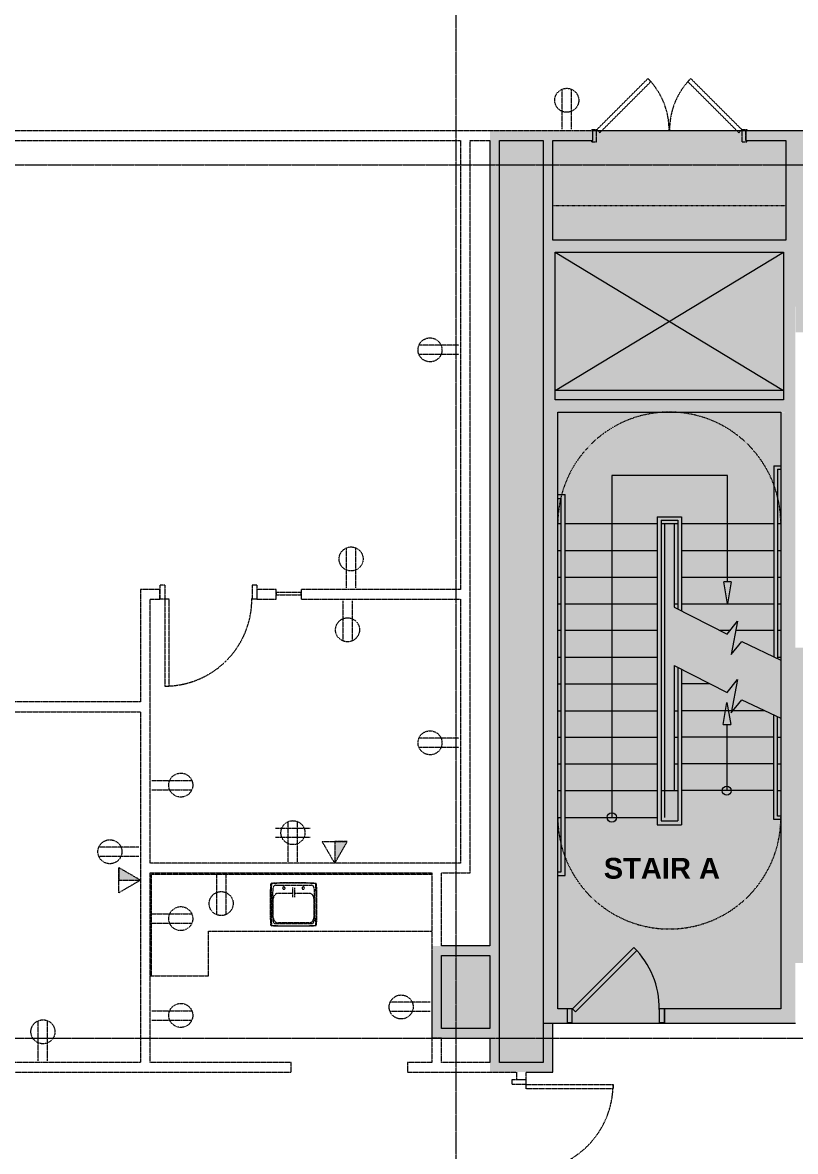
# Model space of a CAD drawing. Header units: inches. Extents: x 628 to 4383, y -418 to 2229.
# Drawn here: x 2282.3 to 2601.1, y 1203.4 to 1669 of the extents above; entities that cross this region are included whole.
import ezdxf

# ---------------------------------------------------------------- set-up
doc = ezdxf.new("R2010")
doc.units = ezdxf.units.IN
doc.header["$MEASUREMENT"] = 0
for name, pattern in [('Dash 1_16_', [0.125, 0.0625, -0.0625]), ('Demolished', [0.1875, 0.125, -0.0625]), ('Grid Line 1_2_', [0.875, 0.5, -0.125, 0.125, -0.125])]:
    doc.linetypes.add(name, pattern=pattern)
for name, color, linetype, lineweight in [('A-ANNO-NOTE', 131, 'Demolished', 9), ('A-AREA-IDEN', 2, 'Continuous', 9), ('A-DETL', 90, 'Continuous', 9), ('A-DETL-GENF', 92, 'Continuous', 9), ('A-DETL-THIN', 151, 'Continuous', 9), ('A-DOOR', 31, 'Demolished', 9), ('A-DOOR-FRAM', 31, 'Demolished', 20), ('A-GLAZ-CURT', 52, 'Demolished', 9), ('A-WALL', 113, 'Demolished', 9), ('A-WALL-PATT', 111, 'Continuous', 13), ('I-WALL', 2, 'Continuous', 13), ('P-SANR-FIXT', 6, 'Demolished', 9), ('Q-CASE', 31, 'Demolished', 9), ('S-GRID', 1, 'Continuous', 9)]:
    doc.layers.add(name, color=color, linetype=linetype, lineweight=lineweight)
doc.styles.add('Swis721 Lt BT_B', font='', dxfattribs={"height": 8.583975})
doc.styles.get('Swis721 Lt BT_B').set_extended_font_data('Swis721 Lt BT', bold=True)

# ---------------------------------------------------------------- blocks, each defined once
blk = doc.blocks.new('Single Flush - OTJ_SOLIDFLUSH_ALUM-4843896-6TH FLOOR DEMOLITION')
at = {"layer": 'A-DOOR', "color": 8, "linetype": 'Continuous', "lineweight": 20}
for p, q in [((-8.65, -27.09), (16.67, -1.76)), ((17.91, -3), (-7.42, -28.32)), ((16.67, -1.76), (17.91, -3)), ((-7.42, -28.32), (-8.65, -27.09))]:
    blk.add_line(p, q, dxfattribs=at)
at = {"layer": 'A-DOOR', "linetype": 'Continuous'}
blk.add_arc((17.91, -3), 35.81, 179.5, 225, dxfattribs=at)
at = {"layer": 'A-DOOR-FRAM', "color": 8, "linetype": 'Continuous'}
for p, q in [((-20, 2.75), (-20, -3)), ((-20, 2.75), (-18, 2.75)), ((-18, 2.75), (-18, -3)), ((18, 2.75), (18, -3)), ((18, 2.75), (20, 2.75)), ((20, 2.75), (20, -3)), ((-20, -3), (-18, -3)), ((18, -3), (20, -3))]:
    blk.add_line(p, q, dxfattribs=at)
blk = doc.blocks.new('Single Flush - OTJ_SOLIDFLUSH_ALUM-4837881-6TH FLOOR DEMOLITION')
at = {"layer": 'A-DOOR', "color": 250, "lineweight": 20}
for p, q in [((16.15625, 37.8125), (16.15625, 2)), ((17.90625, 37.8125), (16.15625, 37.8125)), ((17.90625, 2), (17.90625, 37.8125)), ((16.15625, 2), (17.90625, 2))]:
    blk.add_line(p, q, dxfattribs=at)
at = {"layer": 'A-DOOR', "color": 7}
blk.add_arc((17.90625, 2), 35.8125, 90, 180.5, dxfattribs=at)
at = {"layer": 'A-DOOR-FRAM', "color": 250}
for p, q in [((-20, -3.75), (-20, 2)), ((-20, 2), (-18, 2)), ((-18, -3.75), (-18, 2)), ((18.000004, -3.75), (18.000004, 2)), ((18.000004, 2), (20.000004, 2)), ((20.000004, -3.75), (20.000004, 2)), ((-20, -3.75), (-18, -3.75)), ((18.000004, -3.75), (20.000004, -3.75))]:
    blk.add_line(p, q, dxfattribs=at)
blk = doc.blocks.new('C-L SHAPE COUNTER TOP - C-L SHAPE COUNTER TOP-4841376-6TH FLOOR DEMOLITION')
at = {"layer": 'Q-CASE', "color": 7}
for p, q in [((0.5, -42.4), (0.5, -0.5)), ((0.5, -0.5), (116.12, -0.5)), ((24, -42.4), (24, -24)), ((24, -24), (116.12, -24)), ((0, -42.4), (0.5, -42.4)), ((0.5, -42.4), (24, -42.4))]:
    blk.add_line(p, q, dxfattribs=at)
blk = doc.blocks.new('Double Flush - Int-F-WDMF-60_ x 84_-4878517-6TH FLOOR DEMOLITION')
at = {"layer": 'A-DOOR', "color": 250, "lineweight": 20}
for p, q in [((-29.91, 2.5), (-8.83, 23.58)), ((-8.83, 23.58), (-7.59, 22.34)), ((8.83, 23.58), (7.59, 22.34)), ((29.91, 2.5), (8.83, 23.58)), ((-7.59, 22.34), (-28.67, 1.26)), ((7.59, 22.34), (28.67, 1.26)), ((-28.67, 1.26), (-29.91, 2.5)), ((28.67, 1.26), (29.91, 2.5))]:
    blk.add_line(p, q, dxfattribs=at)
at = {"layer": 'A-DOOR', "color": 7}
for centre, start, end in [((-29.91, 2.5), 359.5, 45), ((29.91, 2.5), 135, 180.5)]:
    blk.add_arc(centre, 29.81, start, end, dxfattribs=at)
at = {"layer": 'A-DOOR-FRAM', "color": 250}
for p, q in [((-32, 2.5), (-30, 2.5)), ((-32, 2.5), (-32, 2)), ((-32, 2), (-31.5, 2)), ((-31.5, -2), (-31.5, 2)), ((-30, -2.5), (-30, 2.5)), ((30, -2.5), (30, 2.5)), ((30, 2.5), (32, 2.5)), ((31.5, 2), (32, 2)), ((31.5, -2), (31.5, 2)), ((32, 2.5), (32, 2)), ((-32, -2), (-31.5, -2)), ((-32, -2.5), (-32, -2)), ((-32, -2.5), (-30, -2.5)), ((30, -2.5), (32, -2.5)), ((31.5, -2), (32, -2)), ((32, -2.5), (32, -2))]:
    blk.add_line(p, q, dxfattribs=at)
blk = doc.blocks.new('P-Sink-Rectangular - PSR1918-V2-6TH FLOOR DEMOLITION')
at = {"layer": 'P-SANR-FIXT', "color": 7}
for p, q in [((-9.5, 4.97), (-9.34, 8.49)), ((-9.5, 4.97), (-9.28, 4.96)), ((-9.5, -4.97), (-9.5, 4.97)), ((-9.13, 8.48), (-9.28, 4.96)), ((-9.28, 4.96), (-9.28, -4.96)), ((-8.99, 8.84), (-5.52, 9)), ((-5.51, 8.78), (-8.98, 8.63)), ((-8.5, 5.01), (-8.42, 6.97)), ((-8.5, -5.01), (-8.5, 5.01)), ((-7.47, 7.92), (-5.51, 8)), ((-5.52, 9), (5.52, 9)), ((-5.52, 9), (-5.51, 8.78)), ((5.51, 8.78), (-5.51, 8.78)), ((-5.51, 8), (5.51, 8)), ((5.52, 9), (5.51, 8.78)), ((8.98, 8.63), (5.51, 8.78)), ((5.51, 8), (7.47, 7.92)), ((5.52, 9), (8.99, 8.84)), ((8.42, 6.97), (8.5, 5.01)), ((8.5, 5.01), (8.5, -5.01)), ((9.28, 4.96), (9.13, 8.48)), ((9.5, 4.97), (9.28, 4.96)), ((9.28, -4.96), (9.28, 4.96)), ((9.34, 8.49), (9.5, 4.97)), ((9.5, 4.97), (9.5, -4.97)), ((-8.35, -5.5), (-8.35, 2.5)), ((-8.35, -5.5), (-8.35, 2.5)), ((-6.25, 4.6), (-0.49, 4.6)), ((-6.25, 4.6), (-0.49, 4.6)), ((0.48, 4.6), (6.25, 4.6)), ((0.48, 4.6), (6.25, 4.6)), ((8.35, 2.5), (8.35, -5.5)), ((8.35, 2.5), (8.35, -5.5)), ((-9.5, -4.97), (-9.28, -4.96)), ((-9.34, -8.49), (-9.5, -4.97)), ((-9.28, -4.96), (-9.13, -8.48)), ((-5.52, -9), (-8.99, -8.84)), ((-8.98, -8.63), (-5.51, -8.78)), ((-8.42, -6.97), (-8.5, -5.01)), ((-5.51, -8), (-7.47, -7.92)), ((6.25, -7.6), (-6.25, -7.6)), ((6.25, -7.6), (-6.25, -7.6)), ((-5.52, -9), (-5.51, -8.78)), ((5.52, -9), (-5.52, -9)), ((5.51, -8), (-5.51, -8)), ((-5.51, -8.78), (5.51, -8.78)), ((7.47, -7.92), (5.51, -8)), ((5.51, -8.78), (8.98, -8.63)), ((5.52, -9), (5.51, -8.78)), ((8.99, -8.84), (5.52, -9)), ((8.5, -5.01), (8.42, -6.97)), ((9.13, -8.48), (9.28, -4.96)), ((9.5, -4.97), (9.28, -4.96)), ((9.5, -4.97), (9.34, -8.49))]:
    blk.add_line(p, q, dxfattribs=at)
at = {"layer": 'P-SANR-FIXT', "color": 7, "flags": 128}
for points in [[(-0.5, 6.97), (-0.5, 6.78), (-0.5, 6.26), (-0.5, 5.5), (-0.5, 4.65), (-0.5, 3.85), (-0.5, 3.26), (-0.5, 2.98), (-0.5, 2.97)], [(0.5, 2.97), (0.5, 3.15), (0.5, 3.67), (0.5, 4.43), (0.5, 5.29), (0.5, 6.09), (0.5, 6.68), (0.5, 6.95), (0.5, 6.97)]]:
    blk.add_lwpolyline(points, dxfattribs=at)
at = {"layer": 'P-SANR-FIXT', "color": 7}
for centre, radius, start, end in [((-8.97, 8.47), 0.371, 92.5667, 177.4333), ((-8.97, 8.47), 0.156, 92.5667, 177.4333), ((-7.42, 6.92), 0.995, 92.5667, 177.4333), ((-4, 6.75), 0.5, 360, 180), ((-4, 6.75), 0.5, 180, 360), ((-4, 6.75), 0.5, 180, 270), ((-4, 6.75), 0.5, 180, 270), ((-4, 6.75), 0.5, 135, 165), ((-4, 6.75), 0.5, 135, 165), ((-4, 6.75), 0.5, 195, 240), ((-4, 6.75), 0.5, 195, 240), ((-4, 6.75), 0.5, 60, 120), ((-4, 6.75), 0.5, 60, 120), ((-4, 6.75), 0.5, 75, 105), ((-4, 6.75), 0.5, 75, 105), ((-4, 6.75), 0.5, 255, 270), ((-4, 6.75), 0.5, 255, 270), ((-4, 6.75), 0.5, 0, 45), ((-4, 6.75), 0.5, 15, 45), ((-4, 6.75), 0.5, 0, 45), ((-4, 6.75), 0.5, 15, 45), ((-4, 6.75), 0.5, 315, 360), ((-4, 6.75), 0.5, 315, 360), ((-4, 6.75), 0.5, 315, 345), ((-4, 6.75), 0.5, 315, 345), ((4, 6.75), 0.5, 360, 180), ((4, 6.75), 0.5, 135, 180), ((4, 6.75), 0.5, 135, 180), ((4, 6.75), 0.5, 165, 180), ((4, 6.75), 0.5, 165, 180), ((4, 6.75), 0.5, 180, 360), ((4, 6.75), 0.5, 180, 225), ((4, 6.75), 0.5, 180, 195), ((4, 6.75), 0.5, 180, 225), ((4, 6.75), 0.5, 180, 195), ((4, 6.75), 0.5, 135, 150), ((4, 6.75), 0.5, 135, 150), ((4, 6.75), 0.5, 210, 225), ((4, 6.75), 0.5, 210, 225), ((4, 6.75), 0.5, 0, 120), ((4, 6.75), 0.5, 0, 120), ((4, 6.75), 0.5, 240, 300), ((4, 6.75), 0.5, 240, 300), ((4, 6.75), 0.5, 75, 105), ((4, 6.75), 0.5, 75, 105), ((4, 6.75), 0.5, 255, 270), ((4, 6.75), 0.5, 255, 270), ((4, 6.75), 0.5, 30, 60), ((4, 6.75), 0.5, 30, 60), ((4, 6.75), 0.5, 315, 345), ((4, 6.75), 0.5, 315, 345), ((4, 6.75), 0.5, 315, 330), ((4, 6.75), 0.5, 315, 330), ((7.42, 6.92), 0.995, 2.5667, 87.4333), ((8.97, 8.47), 0.156, 2.5667, 87.4333), ((8.97, 8.47), 0.371, 2.5667, 87.4333), ((-6.25, 2.5), 2.1, 90, 180), ((-6.25, 2.5), 2.1, 90, 180), ((-6.25, 2.5), 2.1, 160.0288, 180), ((-6.25, 2.5), 2.1, 115.0288, 154.9712), ((-6.25, 2.5), 2.1, 90, 109.9712), ((6.25, 2.5), 2.1, 70.0288, 90), ((6.25, 2.5), 2.1, 0, 90), ((6.25, 2.5), 2.1, 0, 90), ((6.25, 2.5), 2.1, 25.0288, 64.9712), ((6.25, 2.5), 2.1, 0, 19.9712), ((-8.97, -8.47), 0.371, 182.5667, 267.4333), ((-8.97, -8.47), 0.156, 182.5667, 267.4333), ((-7.42, -6.92), 0.995, 182.5667, 267.4333), ((-6.25, -5.5), 2.1, 180, 199.9712), ((-6.25, -5.5), 2.1, 180, 270), ((-6.25, -5.5), 2.1, 180, 270), ((-6.25, -5.5), 2.1, 205.0288, 244.9712), ((-6.25, -5.5), 2.1, 250.0288, 270), ((6.25, -5.5), 2.1, 270, 360), ((6.25, -5.5), 2.1, 270, 360), ((6.25, -5.5), 2.1, 270, 289.9712), ((6.25, -5.5), 2.1, 295.0288, 334.9712), ((7.42, -6.92), 0.995, 272.5667, 357.4333), ((6.25, -5.5), 2.1, 340.0288, 360), ((8.97, -8.47), 0.156, 272.5667, 357.4333), ((8.97, -8.47), 0.371, 272.5667, 357.4333)]:
    blk.add_arc(centre, radius, start, end, dxfattribs=at)
blk = doc.blocks.new('System Panel - Glazed-4971419-6TH FLOOR DEMOLITION')
at = {"layer": 'A-GLAZ-CURT', "color": 250, "lineweight": 20}
for p, q in [((5.125, -0.75), (-5.125, -0.75)), ((-5.125, -0.75), (-5.125, -1.75)), ((-5.125, -1.75), (5.125, -1.75)), ((5.125, -1.75), (5.125, -0.75))]:
    blk.add_line(p, q, dxfattribs=at)
blk = doc.blocks.new('Single Flush - OTJ_SOLIDFLUSH_ALUM-4837941-6TH FLOOR DEMOLITION')
at = {"layer": 'A-DOOR', "color": 250, "lineweight": 20}
for p, q in [((16.15625, -2), (17.90625, -2)), ((16.15625, -37.8125), (16.15625, -2)), ((17.90625, -2), (17.90625, -37.8125)), ((17.90625, -37.8125), (16.15625, -37.8125))]:
    blk.add_line(p, q, dxfattribs=at)
at = {"layer": 'A-DOOR', "color": 7}
blk.add_arc((17.90625, -2), 35.8125, 179.5, 270, dxfattribs=at)
at = {"layer": 'A-DOOR-FRAM', "color": 250}
for p, q in [((-20, 3.75), (-20, -2)), ((-20, 3.75), (-18, 3.75)), ((-18, 3.75), (-18, -2)), ((18.000004, 3.75), (18.000004, -2)), ((18.000004, 3.75), (20.000004, 3.75)), ((20.000004, 3.75), (20.000004, -2)), ((-20, -2), (-18, -2)), ((18.000004, -2), (20.000004, -2))]:
    blk.add_line(p, q, dxfattribs=at)

msp = doc.modelspace()

# ---------------------------------------------------------------- hatches: boundary and pattern name
at = {"layer": 'A-ANNO-NOTE'}
for points in [[(2411.08, 1322.28), (2416.23, 1331.21), (2411.08, 1331.21)], [(2330.96, 1315.28), (2322.03, 1320.44), (2322.03, 1315.28)]]:
    msp.add_hatch(color=7, dxfattribs=at).paths.add_polyline_path(points, flags=0)
at = {"layer": 'A-DETL-GENF'}
h = msp.add_hatch(color=9, dxfattribs=at)
h.paths.add_polyline_path([(2949.28, 1240.16), (2949.28, 1265.21), (2937.25, 1265.21), (2937.25, 1579.31), (2949.28, 1579.31), (2949.28, 1607.3), (2830.28, 1607.3), (2830.28, 1620.31), (2601.08, 1620.31), (2601.09, 1541.26), (2629.11, 1541.26), (2629.11, 1598.34), (2903.2, 1598.34), (2903.2, 1541.26), (2931.29, 1541.26), (2931.29, 1411.26), (2903.2, 1411.26), (2903.2, 1357.25), (2929.22, 1357.25), (2929.19, 1277.19), (2811.13, 1277.19), (2811.13, 1240.16), (2836.74, 1240.16), (2836.74, 1259.14), (2916.74, 1259.14), (2916.74, 1240.16), (2944.74, 1240.16)], flags=0)
h.paths.add_polyline_path([(2490.04, 1240.16), (2497.04, 1240.16), (2497.04, 1256.22), (2501.04, 1256.22), (2501.04, 1256.27), (2497.01, 1256.27), (2497.01, 1620.31), (2479.05, 1620.31), (2479.05, 1240.16), (2486.04, 1240.16)], flags=0)
h.paths.add_polyline_path([(3072.29, 1339.23), (3074.29, 1339.23), (3074.29, 1318.11), (3072.29, 1318.11)], flags=0)
h.paths.add_polyline_path([(3072.29, 1443.51), (3074.29, 1443.51), (3074.29, 1422.38), (3072.29, 1422.38)], flags=0)
h.paths.add_polyline_path([(3072.29, 1547.56), (3074.29, 1547.56), (3074.29, 1526.43), (3072.29, 1526.43)], flags=0)
h.paths.add_polyline_path([(3199.38, 1240.16), (3551.47, 1240.16), (3551.47, 1620.31), (3533.26, 1620.31), (3533.26, 1257.23), (3255.67, 1257.26), (3255.67, 1309.64), (3172.28, 1309.64), (3172.28, 1263.25), (3067.29, 1263.25), (3067.29, 1296.73), (3072.29, 1296.73), (3072.29, 1268.25), (3167.28, 1268.25), (3167.28, 1368.22), (3072.29, 1368.22), (3072.29, 1339.23), (3067.29, 1339.23), (3067.29, 1401.01), (3072.29, 1401.01), (3072.29, 1372.22), (3167.28, 1372.22), (3167.28, 1472.3), (3072.29, 1472.3), (3072.29, 1443.51), (3067.29, 1443.51), (3067.29, 1505.06), (3072.29, 1505.06), (3072.29, 1476.3), (3167.28, 1476.3), (3167.28, 1576.29), (3072.29, 1576.29), (3072.29, 1547.56), (3067.29, 1547.56), (3067.29, 1575.31), (3067.15, 1575.28), (3067.15, 1547.76), (3061.24, 1547.76), (3061.24, 1504.24), (3067.15, 1504.24), (3067.15, 1444.18), (3061.24, 1444.18), (3061.24, 1400.24), (3067.15, 1400.24), (3067.15, 1339.74), (3061.24, 1339.74), (3061.24, 1296.76), (3067.15, 1296.73), (3067.15, 1265.21), (3053.26, 1265.21), (3053.26, 1240.16), (3175.38, 1240.16)], flags=0)
h.paths.add_polyline_path([(2723.16, 1242.23), (2723.16, 1276.12), (2711.89, 1276.12), (2711.89, 1281.12), (2723.16, 1281.12), (2723.16, 1310.78), (2728.16, 1310.78), (2728.16, 1350.78), (2723.16, 1350.78), (2723.16, 1353.28), (2675.22, 1353.28), (2675.22, 1358.28), (2754.13, 1358.28), (2754.13, 1395.21), (2735.13, 1395.21), (2735.13, 1396.21), (2754.13, 1396.21), (2754.13, 1429.24), (2735.13, 1429.24), (2735.13, 1430.24), (2754.13, 1430.24), (2754.13, 1463.28), (2693.08, 1463.28), (2693.08, 1468.32), (2694.08, 1468.32), (2694.08, 1464.28), (2754.13, 1464.28), (2754.13, 1497.32), (2694.08, 1497.32), (2694.08, 1492.32), (2693.08, 1492.32), (2693.08, 1502.82), (2694.08, 1502.82), (2694.08, 1498.32), (2754.13, 1498.32), (2754.13, 1531.27), (2694.11, 1531.27), (2694.11, 1532.27), (2754.13, 1532.27), (2754.13, 1593.34), (2694.08, 1593.34), (2694.08, 1588.84), (2693.08, 1588.84), (2693.08, 1593.34), (2633.11, 1593.34), (2633.11, 1537.26), (2607.08, 1537.26), (2607.08, 1415.26), (2633.11, 1415.26), (2633.11, 1353.25), (2601.06, 1353.25), (2601.08, 1281.12), (2610.85, 1281.12), (2610.85, 1276.12), (2606.08, 1276.12), (2606.08, 1242.23), (2655.61, 1242.23), (2655.61, 1276.12), (2650.85, 1276.12), (2650.85, 1281.12), (2671.89, 1281.12), (2671.89, 1276.12), (2660.61, 1276.12), (2660.61, 1242.23), (2721.15, 1242.23)], flags=0)
h.paths.add_polyline_path([(2455.08, 1254.15), (2475.05, 1254.15), (2475.05, 1284.19), (2455.08, 1284.19), (2455.08, 1281.84)], flags=0)
h.paths.add_polyline_path([(2507.01, 1256.27), (2547.01, 1256.27), (2547.01, 1262.27), (2595.06, 1262.27), (2595.06, 1508.33), (2503.01, 1508.33), (2503.01, 1262.27), (2507.01, 1262.27)], flags=0)
h.paths.add_polyline_path([(3527.26, 1262.23), (3528.26, 1262.23), (3528.26, 1359.16), (3434.51, 1359.16), (3434.51, 1262.23), (3435.49, 1262.23)], flags=0)
h.paths.add_polyline_path([(3334.53, 1262.76), (3429.51, 1262.76), (3429.49, 1619.36), (3310.86, 1619.36), (3310.86, 1624.31), (3264.86, 1624.31), (3264.86, 1619.36), (3261.17, 1619.36), (3261.17, 1379.39), (3256.55, 1379.39), (3256.55, 1531.32), (3172.28, 1531.32), (3172.28, 1315.14), (3256.55, 1315.14), (3256.55, 1339.39), (3261.17, 1339.39), (3261.17, 1262.76), (3300.6, 1262.76)], flags=0)
h.paths.add_polyline_path([(2812.13, 1281.19), (2925.22, 1281.19), (2925.22, 1353.25), (2899.2, 1353.25), (2899.2, 1415.26), (2925.29, 1415.26), (2925.29, 1537.26), (2899.2, 1537.26), (2899.2, 1593.34), (2839.15, 1593.34), (2839.15, 1588.84), (2838.15, 1588.84), (2838.15, 1593.34), (2778.18, 1593.34), (2778.18, 1532.27), (2838.15, 1532.27), (2838.15, 1552.84), (2839.15, 1552.84), (2839.15, 1525.82), (2838.15, 1525.82), (2838.15, 1531.27), (2778.18, 1531.27), (2778.18, 1498.32), (2838.15, 1498.32), (2838.15, 1501.82), (2839.15, 1501.82), (2839.15, 1492.8), (2838.15, 1492.8), (2838.15, 1497.32), (2778.18, 1497.32), (2778.22, 1464.28), (2838.15, 1464.28), (2838.15, 1468.8), (2839.15, 1468.8), (2839.15, 1457.99), (2838.15, 1457.99), (2838.15, 1463.28), (2778.18, 1463.28), (2778.18, 1430.24), (2838.15, 1430.24), (2838.15, 1433.99), (2839.15, 1433.99), (2839.15, 1424.72), (2838.15, 1424.72), (2838.15, 1429.24), (2778.18, 1429.24), (2778.18, 1396.21), (2838.15, 1396.21), (2838.15, 1400.72), (2839.15, 1400.72), (2839.15, 1389.71), (2838.15, 1389.71), (2838.15, 1395.21), (2778.18, 1395.21), (2778.18, 1358.28), (2838.15, 1358.28), (2838.15, 1365.71), (2839.15, 1365.71), (2839.15, 1358.28), (2856.78, 1358.28), (2856.78, 1353.28), (2812.13, 1353.28), (2812.13, 1350.78), (2807.13, 1350.78), (2807.13, 1310.78), (2812.13, 1310.78), (2812.13, 1289.6)], flags=0)
h.paths.add_polyline_path([(3072.29, 1296.73), (3072.29, 1317.86), (3074.29, 1317.86), (3074.29, 1296.73)], flags=0)
h.paths.add_polyline_path([(2601.06, 1357.25), (2629.11, 1357.25), (2629.11, 1411.26), (2607.08, 1411.26), (2607.08, 1411.21), (2601.08, 1411.21), (2601.06, 1411.21)], flags=0)
h.paths.add_polyline_path([(2774.18, 1358.28), (2774.18, 1593.34), (2758.13, 1593.34), (2758.13, 1358.28), (2760.29, 1358.28)], flags=0)
h.paths.add_polyline_path([(3435.49, 1364.16), (3527.26, 1364.16), (3527.26, 1618.33), (3521.26, 1618.33), (3521.26, 1624.31), (3481.26, 1624.31), (3481.26, 1618.33), (3435.49, 1618.33), (3435.49, 1407.53)], flags=0)
h.paths.add_polyline_path([(3072.29, 1401.01), (3072.29, 1422.13), (3074.29, 1422.13), (3074.29, 1401.01)], flags=0)
h.paths.add_polyline_path([(2912.7, 1483.6), (2912.7, 1483.6), (2914.01, 1483.6)], flags=0)
h.paths.add_polyline_path([(2619.78, 1483.66), (2619.78, 1483.66), (2621.09, 1483.66)], flags=0)
h.paths.add_polyline_path([(3074.29, 1505.06), (3072.29, 1505.06), (3072.29, 1526.18), (3074.29, 1526.18)], flags=0)
h.paths.add_polyline_path([(2502.01, 1513.33), (2596.09, 1513.33), (2596.09, 1574.27), (2502.01, 1574.27)], flags=0)
h.paths.add_polyline_path([(2912.7, 1513.6), (2912.7, 1513.6), (2914.01, 1513.6)], flags=0)
h.paths.add_polyline_path([(2694.08, 1526.82), (2693.08, 1526.82), (2693.08, 1552.84), (2694.08, 1552.84)], flags=0)
h.paths.add_polyline_path([(3247.32, 1536.32), (3256.55, 1536.32), (3256.55, 1619.36), (3253.86, 1619.36), (3253.86, 1624.31), (3207.86, 1624.31), (3207.86, 1619.36), (3196.37, 1619.36), (3196.37, 1595.36), (3172.28, 1595.36), (3172.28, 1536.32), (3199.42, 1536.32)], flags=0)
h.paths.add_polyline_path([(3555.47, 1576.19), (3575.53, 1576.19), (3575.53, 1606.14), (3555.47, 1606.14), (3555.47, 1595.78)], flags=0)
h.paths.add_polyline_path([(2591.4, 1579.27), (2597.08, 1579.27), (2597.08, 1620.31), (2580.55, 1620.31), (2580.55, 1624.31), (2517.55, 1624.31), (2517.55, 1620.31), (2501.01, 1620.31), (2501.01, 1579.27), (2523.84, 1579.27)], flags=0)
h.paths.add_polyline_path([(3053.26, 1579.31), (3067.29, 1579.31), (3067.29, 1598.25), (3172.14, 1598.25), (3172.14, 1599.36), (3192.37, 1599.36), (3192.37, 1620.31), (3174.36, 1620.31), (3174.36, 1607.3), (3053.26, 1607.3), (3053.26, 1595.78)], flags=0)
h.paths.add_polyline_path([(3160.46, 1580.29), (3167.28, 1580.29), (3167.28, 1593.25), (3072.29, 1593.25), (3072.29, 1580.29), (3085.25, 1580.29)], flags=0)
at = {"layer": 'A-WALL-PATT', "lineweight": 9}
for points in [[(2479.05, 1236.16), (2479.05, 1624.31), (2475.05, 1624.31), (2475.05, 1236.16)], [(2501.01, 1579.27), (2501.01, 1620.31), (2497.01, 1620.31), (2497.01, 1579.27)], [(2601.08, 1579.27), (2601.08, 1620.31), (2597.08, 1620.31), (2597.08, 1579.27)], [(2601.08, 1574.27), (2601.09, 1574.27), (2601.08, 1579.27), (2497.01, 1579.27), (2497.01, 1574.27), (2597.08, 1574.27)], [(2502.01, 1508.33), (2502.01, 1574.27), (2497.01, 1574.27), (2497.01, 1508.33), (2501.01, 1508.33)], [(2601.06, 1513.33), (2601.08, 1513.33), (2601.09, 1574.27), (2596.09, 1574.27), (2596.09, 1513.33)], [(2595.06, 1508.33), (2601.08, 1508.33), (2601.06, 1513.33), (2502.01, 1513.33), (2502.01, 1508.33), (2591.4, 1508.33)], [(2503.01, 1256.27), (2503.01, 1508.33), (2497.01, 1508.33), (2497.01, 1256.27), (2502.01, 1256.27)], [(2595.06, 1262.27), (2601.06, 1262.27), (2601.06, 1508.33), (2595.06, 1508.3), (2595.06, 1333.34)], [(2601.06, 1353.25), (2629.11, 1353.25), (2629.11, 1357.25), (2601.06, 1357.25)], [(2475.05, 1284.19), (2475.05, 1288.19), (2451.08, 1288.19), (2451.08, 1284.19), (2456.28, 1284.19)], [(2455.08, 1254.15), (2455.08, 1284.19), (2451.08, 1284.19), (2451.08, 1254.15)], [(2456.28, 1250.15), (2475.05, 1250.15), (2475.05, 1254.15), (2451.08, 1254.15), (2451.08, 1250.15), (2455.08, 1250.15)], [(2501.04, 1240.16), (2501.04, 1256.22), (2497.04, 1256.22), (2497.04, 1240.16), (2499.44, 1240.16)], [(2479.05, 1236.16), (2501.04, 1236.16), (2501.04, 1240.16), (2479.05, 1240.16)]]:
    msp.add_hatch(color=7, dxfattribs=at).paths.add_polyline_path(points, flags=0)
h = msp.add_hatch(color=7, dxfattribs=at)
h.paths.add_polyline_path([(2479.05, 1620.31), (2517.55, 1620.31), (2517.55, 1624.31), (2479.05, 1624.31)], flags=0)
h.paths.add_polyline_path([(2819.22, 1620.31), (2834.28, 1620.31), (2834.28, 1624.31), (2580.55, 1624.31), (2580.55, 1620.31), (2794.07, 1620.31)], flags=0)
h = msp.add_hatch(color=7, dxfattribs=at)
h.paths.add_polyline_path([(2601.06, 1256.27), (2601.06, 1262.27), (2547.01, 1262.27), (2547.01, 1256.27), (2595.06, 1256.27)], flags=0)
h.paths.add_polyline_path([(2503.01, 1256.27), (2507.01, 1256.27), (2507.01, 1262.27), (2503.01, 1262.27)], flags=0)

# ---------------------------------------------------------------- linework, layer by layer
at = {"layer": 'A-ANNO-NOTE', "color": 7}
for p, q in [((2504.83, 1624.96), (2504.83, 1641.49)), ((2508.66, 1624.96), (2508.66, 1641.49)), ((2462.31, 1535.92), (2445.79, 1535.92)), ((2462.31, 1532.08), (2445.79, 1532.08)), ((2415.9, 1435.81), (2415.9, 1452.34)), ((2419.73, 1435.81), (2419.73, 1452.34)), ((2414.42, 1430.51), (2414.42, 1413.98)), ((2418.25, 1430.51), (2418.25, 1413.98)), ((2462.31, 1373.87), (2445.79, 1373.87)), ((2462.31, 1370.04), (2445.79, 1370.04)), ((2335.61, 1356.42), (2352.14, 1356.42)), ((2335.61, 1352.59), (2352.14, 1352.59)), ((2386.64, 1336.81), (2400.99, 1336.81)), ((2391.9, 1322.93), (2391.9, 1339.46)), ((2395.73, 1322.93), (2395.73, 1339.46)), ((2386.64, 1332.98), (2400.99, 1332.98)), ((2330.31, 1328.94), (2313.78, 1328.94)), ((2411.08, 1322.28), (2405.92, 1331.21)), ((2405.92, 1331.21), (2416.23, 1331.21)), ((2411.08, 1322.28), (2416.23, 1331.21)), ((2416.23, 1331.21), (2411.08, 1331.21)), ((2411.08, 1331.21), (2411.08, 1322.28)), ((2411.08, 1322.28), (2416.23, 1331.21)), ((2330.31, 1325.11), (2313.78, 1325.11)), ((2330.96, 1315.28), (2322.03, 1320.44)), ((2322.03, 1320.44), (2322.03, 1315.28)), ((2330.96, 1315.28), (2322.03, 1320.44)), ((2322.03, 1310.12), (2322.03, 1320.44)), ((2362.3, 1317.63), (2362.3, 1301.1)), ((2366.13, 1317.63), (2366.13, 1301.1)), ((2322.03, 1315.28), (2330.96, 1315.28)), ((2330.96, 1315.28), (2322.03, 1310.12)), ((2335.61, 1301.36), (2352.14, 1301.36)), ((2335.61, 1297.53), (2352.14, 1297.53)), ((2450.42, 1264.93), (2433.9, 1264.93)), ((2288.8, 1240.81), (2288.8, 1257.34)), ((2292.64, 1240.81), (2292.64, 1257.34)), ((2335.61, 1261.44), (2352.14, 1261.44)), ((2335.61, 1257.61), (2352.14, 1257.61)), ((2450.42, 1261.09), (2433.9, 1261.09))]:
    msp.add_line(p, q, dxfattribs=at)
for centre in [(2506.75, 1636.92), (2450.35, 1534), (2417.82, 1447.78), (2416.33, 1418.55), (2450.35, 1371.95), (2347.57, 1354.51), (2393.82, 1334.9), (2318.34, 1327.02), (2364.22, 1305.66), (2347.57, 1299.45), (2438.46, 1263.01), (2347.57, 1259.53), (2290.72, 1252.78)]:
    msp.add_circle(centre, 4.95, dxfattribs=at)
at = {"layer": 'A-DETL', "linetype": 'Dash 1_16_'}
msp.add_line((2597.08, 1593.35), (2501.01, 1593.35), dxfattribs=at)
for centre, radius, start, end in [((2549.05, 1462.36), 45.98, 90.0973, 180), ((2549.05, 1462.36), 45.98, 0, 89.9027), ((2549.06, 1341.17), 45.99, 180, 360)]:
    msp.add_arc(centre, radius, start, end, dxfattribs=at)
at = {"layer": 'A-DETL-THIN'}
for p, q in [((2580.55, 1624.31), (2517.55, 1624.31)), ((2502.01, 1574.27), (2596.09, 1517.25)), ((2502.01, 1517.25), (2596.09, 1574.27)), ((2596.09, 1517.25), (2502.01, 1517.25)), ((2592.17, 1486.24), (2592.17, 1407.47)), ((2592.17, 1486.24), (2595.03, 1486.24)), ((2525.34, 1482.14), (2525.34, 1341.17)), ((2573.11, 1482.14), (2525.34, 1482.14)), ((2573.11, 1438.3), (2573.11, 1482.14)), ((2593.6, 1484.81), (2593.6, 1406.75)), ((2593.6, 1484.81), (2595.03, 1484.81)), ((2503.07, 1474.3), (2506.09, 1474.3)), ((2503.07, 1472.69), (2504.49, 1472.69)), ((2504.49, 1318.72), (2504.49, 1472.69)), ((2506.09, 1317.29), (2506.09, 1474.3)), ((2503.07, 1462.36), (2504.49, 1462.36)), ((2506.09, 1462.36), (2544.06, 1462.36)), ((2544.06, 1465.21), (2544.06, 1338.14)), ((2544.06, 1465.21), (2554.04, 1465.21)), ((2545.66, 1463.78), (2545.66, 1339.74)), ((2545.66, 1463.78), (2552.61, 1463.78)), ((2545.66, 1462.36), (2552.61, 1462.36)), ((2547.09, 1462.36), (2547.09, 1341.17)), ((2551.01, 1462.36), (2551.01, 1427.96)), ((2552.61, 1463.78), (2552.61, 1427.25)), ((2554.04, 1465.21), (2554.04, 1426.36)), ((2554.04, 1462.36), (2592.17, 1462.36)), ((2593.6, 1462.36), (2595.03, 1462.36)), ((2503.07, 1451.31), (2504.49, 1451.31)), ((2506.09, 1451.31), (2544.06, 1451.31)), ((2554.04, 1451.31), (2592.17, 1451.31)), ((2593.6, 1451.31), (2595.03, 1451.31)), ((2503.07, 1440.26), (2504.49, 1440.26)), ((2506.09, 1440.26), (2544.06, 1440.26)), ((2554.04, 1440.26), (2592.17, 1440.26)), ((2593.6, 1440.26), (2595.03, 1440.26)), ((2573.11, 1429.21), (2571.5, 1438.3)), ((2574.53, 1438.3), (2571.5, 1438.3)), ((2574.53, 1438.3), (2573.11, 1429.21)), ((2503.07, 1429.21), (2504.49, 1429.21)), ((2506.09, 1429.21), (2544.06, 1429.21)), ((2551.01, 1429.21), (2552.61, 1429.21)), ((2554.04, 1429.21), (2592.17, 1429.21)), ((2593.6, 1429.21), (2595.03, 1429.21)), ((2551.01, 1427.96), (2572.93, 1416.73)), ((2572.93, 1416.73), (2577.2, 1422.08)), ((2577.2, 1422.08), (2574.53, 1408.36)), ((2503.07, 1418.34), (2504.49, 1418.34)), ((2506.09, 1418.34), (2544.06, 1418.34)), ((2569.72, 1418.34), (2574.17, 1418.34)), ((2576.49, 1418.34), (2592.17, 1418.34)), ((2593.6, 1418.34), (2595.03, 1418.34)), ((2574.53, 1408.36), (2578.98, 1413.7)), ((2578.98, 1413.7), (2595.03, 1406.04)), ((2503.07, 1407.29), (2504.49, 1407.29)), ((2506.09, 1407.29), (2544.06, 1407.29)), ((2593.6, 1407.29), (2595.03, 1407.29)), ((2551.01, 1403.9), (2551.01, 1352.22)), ((2551.01, 1403.9), (2572.93, 1392.67)), ((2552.61, 1403.19), (2552.61, 1339.74)), ((2554.04, 1402.3), (2554.04, 1338.14)), ((2572.93, 1392.67), (2577.2, 1398.02)), ((2577.2, 1398.02), (2574.53, 1384.3)), ((2503.07, 1396.24), (2504.49, 1396.24)), ((2506.09, 1396.24), (2544.06, 1396.24)), ((2565.8, 1396.24), (2554.04, 1396.24)), ((2571.32, 1379.49), (2572.75, 1388.58)), ((2572.75, 1388.58), (2574.35, 1379.49)), ((2574.53, 1384.3), (2578.98, 1389.64)), ((2578.98, 1389.64), (2595.03, 1382.16)), ((2503.07, 1385.19), (2504.49, 1385.19)), ((2506.09, 1385.19), (2544.06, 1385.19)), ((2551.01, 1385.19), (2552.61, 1385.19)), ((2588.43, 1385.19), (2554.04, 1385.19)), ((2592.17, 1340.28), (2592.17, 1383.59)), ((2593.6, 1341.71), (2593.6, 1382.87)), ((2571.32, 1379.49), (2574.35, 1379.49)), ((2572.75, 1379.49), (2572.75, 1352.22)), ((2503.07, 1374.32), (2504.49, 1374.32)), ((2506.09, 1374.32), (2544.06, 1374.32)), ((2551.01, 1374.32), (2552.61, 1374.32)), ((2592.17, 1374.32), (2554.04, 1374.32)), ((2593.6, 1374.32), (2595.03, 1374.32)), ((2503.07, 1363.27), (2504.49, 1363.27)), ((2506.09, 1363.27), (2544.06, 1363.27)), ((2551.01, 1363.27), (2552.61, 1363.27)), ((2592.17, 1363.27), (2554.04, 1363.27)), ((2593.6, 1363.27), (2595.03, 1363.27)), ((2503.07, 1352.22), (2504.49, 1352.22)), ((2506.09, 1352.22), (2544.06, 1352.22)), ((2545.66, 1352.22), (2551.01, 1352.22)), ((2551.01, 1352.22), (2552.61, 1352.22)), ((2592.17, 1352.22), (2554.04, 1352.22)), ((2593.6, 1352.22), (2595.03, 1352.22)), ((2503.07, 1341.17), (2504.49, 1341.17)), ((2506.09, 1341.17), (2544.06, 1341.17)), ((2595.03, 1341.71), (2593.6, 1341.71)), ((2544.06, 1338.14), (2554.04, 1338.14)), ((2545.66, 1339.74), (2552.61, 1339.74)), ((2595.03, 1340.28), (2592.17, 1340.28)), ((2503.07, 1318.72), (2504.49, 1318.72)), ((2503.07, 1317.29), (2506.09, 1317.29)), ((2501.04, 1256.22), (2501.04, 1256.27)), ((2507.01, 1256.27), (2547.01, 1256.27))]:
    msp.add_line(p, q, dxfattribs=at)
for centre, radius in [((2572.75, 1352.22), 1.86), ((2525.34, 1341.17), 1.96)]:
    msp.add_circle(centre, radius, dxfattribs=at)
at = {"layer": 'A-WALL', "color": 250, "lineweight": 20}
for p, q in [((2517.55, 1624.31), (2213.37, 1624.31)), ((2213.37, 1620.31), (2462.97, 1620.31)), ((2462.97, 1620.31), (2462.97, 1435.16)), ((2466.97, 1620.31), (2475.05, 1620.31)), ((2466.97, 1318.28), (2466.97, 1620.31)), ((2330.96, 1435.16), (2330.96, 1388.79)), ((2338.96, 1435.16), (2330.96, 1435.16)), ((2338.96, 1431.16), (2338.96, 1435.16)), ((2386.96, 1435.16), (2378.96, 1435.16)), ((2378.96, 1435.16), (2378.96, 1431.16)), ((2386.96, 1431.16), (2386.96, 1435.16)), ((2462.97, 1435.16), (2397.21, 1435.16)), ((2397.21, 1435.16), (2397.21, 1431.16)), ((2334.96, 1322.28), (2334.96, 1431.16)), ((2334.96, 1431.16), (2338.96, 1431.16)), ((2378.96, 1431.16), (2386.96, 1431.16)), ((2397.21, 1431.16), (2462.97, 1431.16)), ((2462.97, 1431.16), (2462.97, 1322.28)), ((2330.96, 1388.79), (2095.92, 1388.79)), ((2095.92, 1384.79), (2330.96, 1384.79)), ((2330.96, 1384.79), (2330.96, 1240.16)), ((2462.97, 1322.28), (2334.96, 1322.28)), ((2334.96, 1318.28), (2451.08, 1318.28)), ((2334.96, 1240.16), (2334.96, 1318.28)), ((2451.08, 1318.28), (2451.08, 1284.19)), ((2455.08, 1318.28), (2466.97, 1318.28)), ((2455.08, 1288.19), (2455.08, 1318.28)), ((2451.08, 1250.1), (2451.08, 1240.16)), ((2455.08, 1250.1), (2451.08, 1250.1)), ((2455.08, 1240.16), (2455.08, 1250.1)), ((2330.96, 1240.16), (2155.96, 1240.16)), ((2393.11, 1240.16), (2334.96, 1240.16)), ((2393.11, 1236.16), (2393.11, 1240.16)), ((2451.08, 1240.16), (2441.05, 1240.16)), ((2441.05, 1240.16), (2441.05, 1236.16)), ((2475.05, 1240.16), (2455.08, 1240.16)), ((2155.96, 1236.16), (2393.11, 1236.16)), ((2441.05, 1236.16), (2486.04, 1236.16)), ((2486.04, 1236.16), (2486.04, 1233.16)), ((2490.04, 1233.16), (2490.04, 1236.16)), ((2486.04, 1233.16), (2490.04, 1233.16))]:
    msp.add_line(p, q, dxfattribs=at)
at = {"layer": 'A-WALL', "color": 8, "linetype": 'Continuous', "lineweight": 20}
for p, q in [((2475.05, 1620.31), (2475.05, 1288.19)), ((2479.05, 1240.16), (2479.05, 1620.31)), ((2479.05, 1620.31), (2497.01, 1620.31)), ((2497.01, 1620.31), (2497.01, 1579.27)), ((2501.01, 1579.27), (2501.01, 1620.31)), ((2501.01, 1620.31), (2517.55, 1620.31)), ((2517.55, 1620.31), (2517.55, 1624.31)), ((2819.22, 1624.31), (2580.55, 1624.31)), ((2580.55, 1624.31), (2580.55, 1620.31)), ((2580.55, 1620.31), (2597.08, 1620.31)), ((2597.08, 1620.31), (2597.08, 1579.27)), ((2475.05, 1288.19), (2455.08, 1288.19)), ((2451.08, 1284.19), (2451.08, 1250.15)), ((2455.08, 1284.19), (2475.05, 1284.19)), ((2455.08, 1254.15), (2455.08, 1284.19)), ((2475.05, 1284.19), (2475.05, 1254.15)), ((2475.05, 1254.15), (2455.08, 1254.15)), ((2501.04, 1256.22), (2497.04, 1256.22)), ((2497.04, 1256.22), (2497.04, 1240.16)), ((2501.04, 1236.16), (2501.04, 1256.22)), ((2451.08, 1250.15), (2475.05, 1250.15)), ((2475.05, 1250.15), (2475.05, 1240.16)), ((2497.04, 1240.16), (2479.05, 1240.16)), ((2490.04, 1236.16), (2501.04, 1236.16))]:
    msp.add_line(p, q, dxfattribs=at)
at = {"layer": 'I-WALL', "color": 8, "lineweight": 20}
for p, q in [((2497.01, 1579.27), (2497.01, 1256.27)), ((2597.08, 1579.27), (2501.01, 1579.27)), ((2502.01, 1574.27), (2596.09, 1574.27)), ((2502.01, 1513.33), (2502.01, 1574.27)), ((2596.09, 1574.27), (2596.09, 1513.33)), ((2596.09, 1513.33), (2502.01, 1513.33)), ((2503.01, 1262.27), (2503.01, 1508.33)), ((2503.01, 1508.33), (2595.06, 1508.33)), ((2595.06, 1508.33), (2595.06, 1262.27)), ((2507.01, 1262.27), (2503.01, 1262.27)), ((2507.01, 1256.27), (2507.01, 1262.27)), ((2595.06, 1262.27), (2547.01, 1262.27)), ((2547.01, 1262.27), (2547.01, 1256.27)), ((2497.01, 1256.27), (2507.01, 1256.27)), ((2547.01, 1256.27), (2601.06, 1256.27))]:
    msp.add_line(p, q, dxfattribs=at)
at = {"layer": 'S-GRID', "linetype": 'Grid Line 1_2_'}
for p, q in [((2461.14, 640.48), (2461.14, 2204.87)), ((1615.68, 1610.33), (4358.95, 1610.33)), ((1615.68, 1250.15), (4358.95, 1250.15))]:
    msp.add_line(p, q, dxfattribs=at)

# ---------------------------------------------------------------- block references
at = {"layer": 'A-DOOR', "color": 7}
msp.add_blockref('Double Flush - Int-F-WDMF-60_ x 84_-4878517-6TH FLOOR DEMOLITION', (2549.05, 1622.31), dxfattribs=at)
for name, p, rotation in [('Single Flush - OTJ_SOLIDFLUSH_ALUM-4837881-6TH FLOOR DEMOLITION', (2358.96, 1433.16), 180), ('Single Flush - OTJ_SOLIDFLUSH_ALUM-4837941-6TH FLOOR DEMOLITION', (2488.04, 1213.16), 89.99999999999993)]:
    msp.add_blockref(name, p, dxfattribs=dict(at, rotation=rotation))
at = {"layer": 'A-DOOR', "linetype": 'Continuous', "lineweight": 13, "rotation": 180}
msp.add_blockref('Single Flush - OTJ_SOLIDFLUSH_ALUM-4843896-6TH FLOOR DEMOLITION', (2527.01, 1259.27), dxfattribs=at)
at = {"layer": 'A-GLAZ-CURT', "color": 7, "rotation": 180}
msp.add_blockref('System Panel - Glazed-4971419-6TH FLOOR DEMOLITION', (2392.08, 1432.16), dxfattribs=at)
at = {"layer": 'P-SANR-FIXT', "color": 7}
msp.add_blockref('P-Sink-Rectangular - PSR1918-V2-6TH FLOOR DEMOLITION', (2394.08, 1305.28), dxfattribs=at)
at = {"layer": 'Q-CASE', "color": 7}
msp.add_blockref('C-L SHAPE COUNTER TOP - C-L SHAPE COUNTER TOP-4841376-6TH FLOOR DEMOLITION', (2334.96, 1318.28), dxfattribs=at)

# ---------------------------------------------------------------- texts
at = {"layer": 'A-AREA-IDEN', "insert": (2545.98, 1324.5), "char_height": 8.584, "width": 50.76, "attachment_point": 2, "line_spacing_factor": 0.998538, "style": 'Swis721 Lt BT_B'}
msp.add_mtext('STAIR A', dxfattribs=at)

doc.saveas('drawing.dxf')
